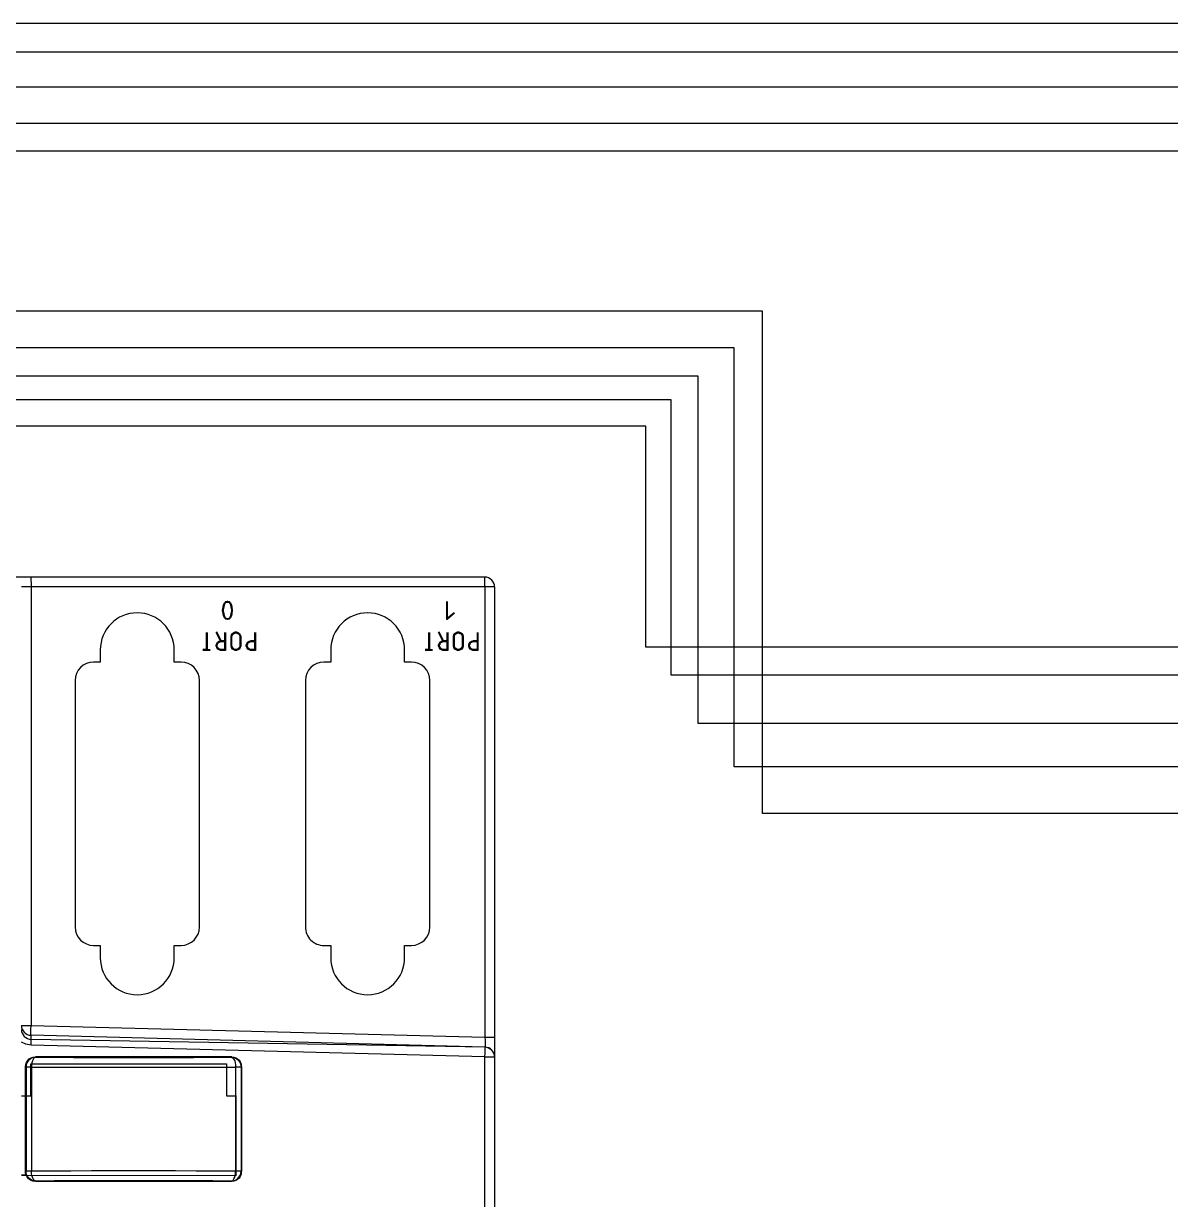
# Model space of a CAD drawing. Header units: millimetres. Extents: x 408 to 981, y 278 to 684.
# Drawn here: x 694.9 to 787.9, y 466.6 to 562 of the extents above; entities that cross this region are included whole.
import ezdxf

# ---------------------------------------------------------------- set-up
doc = ezdxf.new("R2010")
doc.units = ezdxf.units.MM
for name, color, linetype in [('0007LEVEL_2', 7, 'Continuous'), ('8_ALL_NOTES_BALLOONS_SYMBOLS_GT', 7, 'Continuous'), ('RED_2.5mm^2', 1, 'Continuous')]:
    doc.layers.add(name, color=color, linetype=linetype)

msp = doc.modelspace()

# ---------------------------------------------------------------- linework, layer by layer
at = {"color": 7, "linetype": 'Continuous'}
for p, q in [((732.283, 517.096), (692.583, 517.096)), ((733.083, 516.296), (733.083, 437.896)), ((701.083, 511.196), (701.083, 510.196)), ((707.083, 510.196), (707.083, 511.196)), ((719.783, 511.196), (719.783, 510.196)), ((725.783, 510.196), (725.783, 511.196)), ((701.083, 510.196), (700.533, 510.196)), ((707.633, 510.196), (707.083, 510.196)), ((719.783, 510.196), (719.233, 510.196)), ((726.333, 510.196), (725.783, 510.196)), ((699.033, 508.696), (699.033, 488.696)), ((709.133, 488.696), (709.133, 508.696)), ((717.733, 508.696), (717.733, 488.696)), ((727.833, 488.696), (727.833, 508.696)), ((700.533, 487.196), (701.083, 487.196)), ((701.083, 487.196), (701.083, 486.196)), ((707.083, 486.196), (707.083, 487.196)), ((707.083, 487.196), (707.633, 487.196)), ((719.233, 487.196), (719.783, 487.196)), ((719.783, 487.196), (719.783, 486.196)), ((725.783, 486.196), (725.783, 487.196)), ((725.783, 487.196), (726.333, 487.196)), ((732.297, 478.93), (695.469, 479.572)), ((695.433, 474.996), (695.433, 477.596)), ((695.433, 477.596), (711.333, 477.596)), ((711.333, 477.596), (711.333, 474.996)), ((694.683, 474.996), (695.433, 474.996)), ((711.333, 474.996), (712.083, 474.996)), ((712.083, 474.996), (712.083, 468.502)), ((712.083, 468.502), (694.683, 468.51))]:
    msp.add_line(p, q, dxfattribs=at)
for centre, radius, start, end in [((732.283, 516.296), 0.8, 0, 90), ((704.083, 511.196), 3, 0, 180), ((722.783, 511.196), 3, 0, 180), ((700.533, 508.696), 1.5, 90, 180), ((707.633, 508.696), 1.5, 0, 90), ((719.233, 508.696), 1.5, 90, 180), ((726.333, 508.696), 1.5, 0, 90), ((700.533, 488.696), 1.5, 180, 270), ((707.633, 488.696), 1.5, 270, 0), ((719.233, 488.696), 1.5, 180, 270.00001), ((726.333, 488.696), 1.5, 270, 0), ((704.083, 486.196), 3, 180, 0), ((722.783, 486.196), 3, 180, 0), ((695.483, 480.372), 0.8, 180, 269), ((732.283, 478.13), 0.8, 0, 89)]:
    msp.add_arc(centre, radius, start, end, dxfattribs=at)
at = {"layer": '0007LEVEL_2', "color": 7, "linetype": 'Continuous'}
for p, q in [((711.01, 514.433), (711.048, 514.658)), ((711.048, 514.658), (711.085, 514.846)), ((711.085, 514.846), (711.16, 514.996)), ((711.085, 514.433), (711.123, 514.658)), ((711.123, 514.658), (711.16, 514.846)), ((711.16, 514.996), (711.273, 515.108)), ((711.16, 514.846), (711.235, 514.996)), ((711.235, 514.996), (711.273, 515.033)), ((711.273, 515.108), (711.385, 515.146)), ((711.273, 515.033), (711.385, 515.071)), ((711.385, 515.146), (711.423, 515.146)), ((711.385, 515.071), (711.423, 515.071)), ((711.423, 515.146), (711.535, 515.108)), ((711.423, 515.071), (711.535, 515.033)), ((711.535, 515.108), (711.648, 514.996)), ((711.535, 515.033), (711.573, 514.996)), ((711.573, 514.996), (711.648, 514.846)), ((711.648, 514.996), (711.723, 514.846)), ((711.648, 514.846), (711.685, 514.658)), ((711.685, 514.658), (711.723, 514.433)), ((711.723, 514.846), (711.76, 514.658)), ((711.76, 514.658), (711.798, 514.433)), ((729.198, 513.646), (729.198, 515.108)), ((729.273, 513.758), (729.273, 515.108)), ((711.01, 514.358), (711.01, 514.433)), ((711.048, 514.133), (711.01, 514.358)), ((711.085, 513.946), (711.048, 514.133)), ((711.085, 514.358), (711.085, 514.433)), ((711.123, 514.133), (711.085, 514.358)), ((711.16, 513.796), (711.085, 513.946)), ((711.16, 513.946), (711.123, 514.133)), ((711.235, 513.796), (711.16, 513.946)), ((711.273, 513.683), (711.16, 513.796)), ((711.273, 513.758), (711.235, 513.796)), ((711.385, 513.721), (711.273, 513.758)), ((711.385, 513.646), (711.273, 513.683)), ((711.423, 513.721), (711.385, 513.721)), ((711.423, 513.646), (711.385, 513.646)), ((711.535, 513.758), (711.423, 513.721)), ((711.535, 513.683), (711.423, 513.646)), ((711.573, 513.796), (711.535, 513.758)), ((711.648, 513.796), (711.535, 513.683)), ((711.648, 513.946), (711.573, 513.796)), ((711.685, 514.133), (711.648, 513.946)), ((711.723, 513.946), (711.648, 513.796)), ((711.723, 514.358), (711.685, 514.133)), ((711.723, 514.433), (711.723, 514.358)), ((711.76, 514.133), (711.723, 513.946)), ((711.798, 514.358), (711.76, 514.133)), ((711.798, 514.433), (711.798, 514.358)), ((729.235, 513.646), (729.198, 513.646)), ((729.835, 514.171), (729.235, 513.646)), ((729.798, 514.208), (729.273, 513.758)), ((709.67, 512.608), (709.67, 511.221)), ((709.745, 512.608), (709.745, 511.221)), ((710.833, 511.933), (710.495, 512.608)), ((710.495, 511.596), (710.533, 511.708)), ((710.87, 511.971), (710.533, 512.646)), ((710.533, 511.708), (710.608, 511.821)), ((710.608, 511.821), (710.72, 511.896)), ((710.608, 511.671), (710.645, 511.746)), ((710.645, 511.746), (710.683, 511.783)), ((710.683, 511.783), (710.758, 511.821)), ((710.72, 511.896), (710.833, 511.933)), ((710.758, 511.821), (710.87, 511.858)), ((710.908, 511.933), (710.87, 511.971)), ((710.87, 511.858), (711.17, 511.858)), ((711.17, 511.933), (710.908, 511.933)), ((711.17, 512.608), (711.17, 511.933)), ((711.17, 511.858), (711.17, 511.221)), ((711.245, 512.608), (711.245, 511.146)), ((711.695, 512.308), (711.733, 512.421)), ((711.695, 511.483), (711.695, 512.308)), ((711.733, 512.421), (711.808, 512.533)), ((711.77, 512.271), (711.808, 512.383)), ((711.77, 511.521), (711.77, 512.271)), ((711.808, 512.533), (711.92, 512.608)), ((711.808, 512.383), (711.845, 512.458)), ((711.845, 512.458), (711.883, 512.496)), ((711.883, 512.496), (711.958, 512.533)), ((711.92, 512.608), (712.033, 512.646)), ((711.958, 512.533), (712.07, 512.571)), ((712.033, 512.646), (712.145, 512.646)), ((712.07, 512.571), (712.108, 512.571)), ((712.108, 512.571), (712.22, 512.533)), ((712.145, 512.646), (712.258, 512.608)), ((712.22, 512.533), (712.295, 512.496)), ((712.258, 512.608), (712.37, 512.533)), ((712.295, 512.496), (712.333, 512.458)), ((712.333, 512.458), (712.37, 512.383)), ((712.37, 512.533), (712.445, 512.421)), ((712.37, 512.383), (712.408, 512.271)), ((712.408, 512.271), (712.408, 511.521)), ((712.445, 512.421), (712.483, 512.308)), ((712.483, 512.308), (712.483, 511.483)), ((712.933, 511.596), (712.97, 511.708)), ((712.97, 511.708), (713.045, 511.821)), ((713.045, 511.821), (713.158, 511.896)), ((713.045, 511.671), (713.083, 511.746)), ((713.083, 511.746), (713.12, 511.783)), ((713.12, 511.783), (713.195, 511.821)), ((713.158, 511.896), (713.27, 511.933)), ((713.195, 511.821), (713.308, 511.858)), ((713.608, 511.933), (713.27, 511.933)), ((713.308, 511.858), (713.608, 511.858)), ((713.608, 512.608), (713.608, 511.933)), ((713.608, 511.858), (713.608, 511.221)), ((713.683, 512.608), (713.683, 511.146)), ((727.72, 512.608), (727.72, 511.221)), ((727.795, 512.608), (727.795, 511.221)), ((728.883, 511.933), (728.545, 512.608)), ((728.545, 511.596), (728.583, 511.708)), ((728.92, 511.971), (728.583, 512.646)), ((728.583, 511.708), (728.658, 511.821)), ((728.658, 511.821), (728.77, 511.896)), ((728.658, 511.671), (728.695, 511.746)), ((728.695, 511.746), (728.733, 511.783)), ((728.733, 511.783), (728.808, 511.821)), ((728.77, 511.896), (728.883, 511.933)), ((728.808, 511.821), (728.92, 511.858)), ((728.958, 511.933), (728.92, 511.971)), ((728.92, 511.858), (729.22, 511.858)), ((729.22, 511.933), (728.958, 511.933)), ((729.22, 512.608), (729.22, 511.933)), ((729.22, 511.858), (729.22, 511.221)), ((729.295, 512.608), (729.295, 511.146)), ((729.745, 512.308), (729.783, 512.421)), ((729.745, 511.483), (729.745, 512.308)), ((729.783, 512.421), (729.858, 512.533)), ((729.82, 512.271), (729.858, 512.383)), ((729.82, 511.521), (729.82, 512.271)), ((729.858, 512.533), (729.97, 512.608)), ((729.858, 512.383), (729.895, 512.458)), ((729.895, 512.458), (729.933, 512.496)), ((729.933, 512.496), (730.008, 512.533)), ((729.97, 512.608), (730.083, 512.646)), ((730.008, 512.533), (730.12, 512.571)), ((730.083, 512.646), (730.195, 512.646)), ((730.12, 512.571), (730.158, 512.571)), ((730.158, 512.571), (730.27, 512.533)), ((730.195, 512.646), (730.308, 512.608)), ((730.27, 512.533), (730.345, 512.496)), ((730.308, 512.608), (730.42, 512.533)), ((730.345, 512.496), (730.383, 512.458)), ((730.383, 512.458), (730.42, 512.383)), ((730.42, 512.533), (730.495, 512.421)), ((730.42, 512.383), (730.458, 512.271)), ((730.458, 512.271), (730.458, 511.521)), ((730.495, 512.421), (730.533, 512.308)), ((730.533, 512.308), (730.533, 511.483)), ((730.983, 511.596), (731.02, 511.708)), ((731.02, 511.708), (731.095, 511.821)), ((731.095, 511.821), (731.208, 511.896)), ((731.095, 511.671), (731.133, 511.746)), ((731.133, 511.746), (731.17, 511.783)), ((731.17, 511.783), (731.245, 511.821)), ((731.208, 511.896), (731.32, 511.933)), ((731.245, 511.821), (731.358, 511.858)), ((731.658, 511.933), (731.32, 511.933)), ((731.358, 511.858), (731.658, 511.858)), ((731.658, 512.608), (731.658, 511.933)), ((731.658, 511.858), (731.658, 511.221)), ((731.733, 512.608), (731.733, 511.146)), ((709.67, 511.221), (709.408, 511.221)), ((710.008, 511.146), (709.408, 511.146)), ((709.745, 511.221), (710.008, 511.221)), ((710.495, 511.483), (710.495, 511.596)), ((710.533, 511.371), (710.495, 511.483)), ((710.608, 511.258), (710.533, 511.371)), ((710.57, 511.558), (710.608, 511.671)), ((710.57, 511.521), (710.57, 511.558)), ((710.608, 511.408), (710.57, 511.521)), ((710.645, 511.333), (710.608, 511.408)), ((710.72, 511.183), (710.608, 511.258)), ((710.683, 511.296), (710.645, 511.333)), ((710.758, 511.258), (710.683, 511.296)), ((710.833, 511.146), (710.72, 511.183)), ((710.87, 511.221), (710.758, 511.258)), ((711.245, 511.146), (710.833, 511.146)), ((711.17, 511.221), (710.87, 511.221)), ((711.733, 511.371), (711.695, 511.483)), ((711.808, 511.258), (711.733, 511.371)), ((711.808, 511.408), (711.77, 511.521)), ((711.845, 511.333), (711.808, 511.408)), ((711.92, 511.183), (711.808, 511.258)), ((711.883, 511.296), (711.845, 511.333)), ((711.958, 511.258), (711.883, 511.296)), ((712.033, 511.146), (711.92, 511.183)), ((712.07, 511.221), (711.958, 511.258)), ((712.145, 511.146), (712.033, 511.146)), ((712.108, 511.221), (712.07, 511.221)), ((712.22, 511.258), (712.108, 511.221)), ((712.258, 511.183), (712.145, 511.146)), ((712.295, 511.296), (712.22, 511.258)), ((712.37, 511.258), (712.258, 511.183)), ((712.333, 511.333), (712.295, 511.296)), ((712.37, 511.408), (712.333, 511.333)), ((712.408, 511.521), (712.37, 511.408)), ((712.445, 511.371), (712.37, 511.258)), ((712.483, 511.483), (712.445, 511.371)), ((712.933, 511.483), (712.933, 511.596)), ((712.97, 511.371), (712.933, 511.483)), ((713.045, 511.258), (712.97, 511.371)), ((713.008, 511.558), (713.045, 511.671)), ((713.008, 511.521), (713.008, 511.558)), ((713.045, 511.408), (713.008, 511.521)), ((713.083, 511.333), (713.045, 511.408)), ((713.158, 511.183), (713.045, 511.258)), ((713.12, 511.296), (713.083, 511.333)), ((713.195, 511.258), (713.12, 511.296)), ((713.27, 511.146), (713.158, 511.183)), ((713.308, 511.221), (713.195, 511.258)), ((713.683, 511.146), (713.27, 511.146)), ((713.608, 511.221), (713.308, 511.221)), ((727.72, 511.221), (727.458, 511.221)), ((728.058, 511.146), (727.458, 511.146)), ((727.795, 511.221), (728.058, 511.221)), ((728.545, 511.483), (728.545, 511.596)), ((728.583, 511.371), (728.545, 511.483)), ((728.658, 511.258), (728.583, 511.371)), ((728.62, 511.558), (728.658, 511.671)), ((728.62, 511.521), (728.62, 511.558)), ((728.658, 511.408), (728.62, 511.521)), ((728.695, 511.333), (728.658, 511.408)), ((728.77, 511.183), (728.658, 511.258)), ((728.733, 511.296), (728.695, 511.333)), ((728.808, 511.258), (728.733, 511.296)), ((728.883, 511.146), (728.77, 511.183)), ((728.92, 511.221), (728.808, 511.258)), ((729.295, 511.146), (728.883, 511.146)), ((729.22, 511.221), (728.92, 511.221)), ((729.783, 511.371), (729.745, 511.483)), ((729.858, 511.258), (729.783, 511.371)), ((729.858, 511.408), (729.82, 511.521)), ((729.895, 511.333), (729.858, 511.408)), ((729.97, 511.183), (729.858, 511.258)), ((729.933, 511.296), (729.895, 511.333)), ((730.008, 511.258), (729.933, 511.296)), ((730.083, 511.146), (729.97, 511.183)), ((730.12, 511.221), (730.008, 511.258)), ((730.195, 511.146), (730.083, 511.146)), ((730.158, 511.221), (730.12, 511.221)), ((730.27, 511.258), (730.158, 511.221)), ((730.308, 511.183), (730.195, 511.146)), ((730.345, 511.296), (730.27, 511.258)), ((730.42, 511.258), (730.308, 511.183)), ((730.383, 511.333), (730.345, 511.296)), ((730.42, 511.408), (730.383, 511.333)), ((730.458, 511.521), (730.42, 511.408)), ((730.495, 511.371), (730.42, 511.258)), ((730.533, 511.483), (730.495, 511.371)), ((730.983, 511.483), (730.983, 511.596)), ((731.02, 511.371), (730.983, 511.483)), ((731.095, 511.258), (731.02, 511.371)), ((731.058, 511.558), (731.095, 511.671)), ((731.058, 511.521), (731.058, 511.558)), ((731.095, 511.408), (731.058, 511.521)), ((731.133, 511.333), (731.095, 511.408)), ((731.208, 511.183), (731.095, 511.258)), ((731.17, 511.296), (731.133, 511.333)), ((731.245, 511.258), (731.17, 511.296)), ((731.32, 511.146), (731.208, 511.183)), ((731.358, 511.221), (731.245, 511.258)), ((731.733, 511.146), (731.32, 511.146)), ((731.658, 511.221), (731.358, 511.221))]:
    msp.add_line(p, q, dxfattribs=at)
at = {"layer": '8_ALL_NOTES_BALLOONS_SYMBOLS_GT', "color": 7, "linetype": 'Continuous'}
for p, q in [((695.441, 517.096), (695.449, 517.035)), ((695.449, 517.035), (695.456, 516.862)), ((695.456, 516.862), (695.46, 516.602)), ((695.46, 516.602), (695.462, 516.296)), ((732.291, 517.035), (732.283, 517.096)), ((732.298, 516.862), (732.291, 517.035)), ((732.302, 516.602), (732.298, 516.862)), ((732.304, 516.296), (732.302, 516.602)), ((733.083, 516.296), (694.683, 516.296)), ((695.462, 516.296), (695.462, 480.705)), ((732.304, 516.296), (732.304, 479.74)), ((733.083, 516.296), (733.083, 429.896)), ((694.683, 480.705), (695.462, 480.705)), ((695.453, 480.14), (695.455, 480.399)), ((695.455, 480.399), (695.462, 480.705)), ((695.462, 480.705), (732.304, 479.74)), ((695.034, 479.176), (694.683, 479.332)), ((695.455, 479.966), (695.453, 480.14)), ((695.468, 479.844), (695.455, 479.966)), ((732.304, 478.941), (695.462, 479.905)), ((695.462, 479.106), (695.468, 479.412)), ((695.471, 479.671), (695.468, 479.844)), ((695.468, 479.412), (695.471, 479.671)), ((732.304, 479.74), (732.309, 479.492)), ((732.304, 479.74), (733.083, 479.74)), ((732.309, 479.492), (732.312, 479.27)), ((732.312, 479.27), (732.312, 479.095)), ((695.462, 479.106), (695.034, 479.176)), ((732.304, 478.141), (695.462, 479.106)), ((732.309, 478.981), (732.304, 478.941)), ((732.31, 478.88), (732.304, 478.941)), ((732.304, 478.141), (732.31, 478.447)), ((732.312, 479.095), (732.309, 478.981)), ((732.312, 478.706), (732.31, 478.88)), ((732.31, 478.447), (732.312, 478.706)), ((695.018, 477.356), (695.038, 477.534)), ((695.018, 468.836), (695.018, 477.356)), ((695.018, 477.356), (695.053, 477.321)), ((695.038, 477.534), (695.097, 477.703)), ((695.073, 477.499), (695.053, 477.321)), ((695.132, 477.668), (695.073, 477.499)), ((695.097, 477.703), (695.192, 477.854)), ((695.228, 477.819), (695.132, 477.668)), ((695.192, 477.854), (695.319, 477.982)), ((695.354, 477.946), (695.228, 477.819)), ((695.319, 477.982), (695.47, 478.076)), ((695.506, 478.041), (695.354, 477.946)), ((695.47, 478.076), (695.64, 478.136)), ((695.506, 477.498), (695.497, 477.321)), ((695.675, 478.1), (695.506, 478.041)), ((695.533, 477.666), (695.506, 477.498)), ((695.576, 477.818), (695.533, 477.666)), ((695.632, 477.944), (695.576, 477.818)), ((695.7, 478.04), (695.632, 477.944)), ((695.64, 478.136), (695.818, 478.156)), ((695.853, 478.121), (695.675, 478.1)), ((695.775, 478.099), (695.7, 478.04)), ((695.853, 478.121), (695.775, 478.099)), ((711.748, 478.156), (695.818, 478.156)), ((695.818, 478.156), (695.853, 478.121)), ((695.853, 478.121), (697.356, 478.115)), ((697.356, 478.115), (698.914, 478.11)), ((698.914, 478.11), (700.514, 478.107)), ((700.514, 478.107), (702.141, 478.105)), ((702.141, 478.105), (703.783, 478.104)), ((703.783, 478.104), (705.424, 478.105)), ((705.424, 478.105), (707.052, 478.107)), ((707.052, 478.107), (708.652, 478.11)), ((708.652, 478.11), (710.21, 478.115)), ((710.21, 478.115), (711.713, 478.121)), ((711.713, 478.121), (711.748, 478.156)), ((711.713, 478.121), (711.891, 478.1)), ((711.713, 478.121), (711.791, 478.099)), ((711.748, 478.156), (711.916, 478.138)), ((711.791, 478.099), (711.866, 478.039)), ((711.866, 478.039), (711.934, 477.944)), ((711.891, 478.1), (712.06, 478.041)), ((711.916, 478.138), (712.078, 478.085)), ((711.934, 477.944), (711.99, 477.817)), ((711.99, 477.817), (712.033, 477.666)), ((712.033, 477.666), (712.059, 477.497)), ((712.059, 477.497), (712.069, 477.321)), ((712.06, 478.041), (712.211, 477.946)), ((712.078, 478.085), (712.223, 477.999)), ((712.211, 477.946), (712.338, 477.819)), ((712.223, 477.999), (712.348, 477.884)), ((712.338, 477.819), (712.433, 477.667)), ((712.348, 477.884), (712.446, 477.747)), ((712.433, 477.667), (712.493, 477.498)), ((712.446, 477.747), (712.513, 477.591)), ((712.493, 477.498), (712.512, 477.321)), ((712.512, 477.321), (712.548, 477.356)), ((712.532, 477.514), (712.513, 477.591)), ((712.544, 477.435), (712.532, 477.514)), ((712.548, 477.356), (712.544, 477.435)), ((712.548, 477.356), (712.548, 468.836)), ((732.304, 437.896), (732.304, 478.141)), ((732.304, 478.141), (733.083, 478.141)), ((695.053, 477.321), (695.053, 468.871)), ((695.497, 477.321), (695.053, 477.321)), ((695.497, 477.321), (695.497, 468.871)), ((695.497, 477.321), (697.068, 477.315)), ((697.068, 477.315), (698.696, 477.31)), ((698.696, 477.31), (700.367, 477.307)), ((700.367, 477.307), (702.068, 477.305)), ((702.068, 477.305), (703.783, 477.304)), ((703.783, 477.304), (705.498, 477.305)), ((705.498, 477.305), (707.198, 477.307)), ((707.198, 477.307), (708.87, 477.31)), ((708.87, 477.31), (710.498, 477.315)), ((710.498, 477.315), (712.069, 477.321)), ((712.069, 477.321), (712.069, 468.871)), ((712.512, 477.321), (712.069, 477.321)), ((712.512, 477.321), (712.512, 468.871)), ((694.683, 474.996), (695.018, 474.996)), ((695.053, 468.871), (695.018, 468.836)), ((695.018, 468.795), (695.018, 468.836)), ((695.019, 468.776), (695.018, 468.795)), ((695.019, 468.762), (695.019, 468.776)), ((695.02, 468.75), (695.019, 468.762)), ((695.021, 468.739), (695.02, 468.75)), ((695.497, 468.871), (695.053, 468.871)), ((695.073, 468.694), (695.053, 468.871)), ((697.068, 468.877), (695.497, 468.871)), ((695.506, 468.694), (695.497, 468.871)), ((698.696, 468.881), (697.068, 468.877)), ((700.367, 468.885), (698.696, 468.881)), ((702.068, 468.887), (700.367, 468.885)), ((703.783, 468.887), (702.068, 468.887)), ((705.498, 468.887), (703.783, 468.887)), ((707.198, 468.885), (705.498, 468.887)), ((708.87, 468.881), (707.198, 468.885)), ((710.498, 468.877), (708.87, 468.881)), ((712.069, 468.871), (710.498, 468.877)), ((712.059, 468.694), (712.069, 468.871)), ((712.512, 468.871), (712.069, 468.871)), ((712.492, 468.693), (712.512, 468.871)), ((712.548, 468.836), (712.512, 468.871)), ((712.532, 468.678), (712.544, 468.756)), ((712.544, 468.756), (712.548, 468.836)), ((695.053, 468.546), (694.683, 468.546)), ((695.021, 468.729), (695.021, 468.739)), ((695.022, 468.72), (695.021, 468.729)), ((695.023, 468.704), (695.022, 468.72)), ((695.024, 468.689), (695.023, 468.704)), ((695.025, 468.676), (695.024, 468.689)), ((695.026, 468.663), (695.025, 468.676)), ((695.028, 468.651), (695.026, 468.663)), ((695.029, 468.64), (695.028, 468.651)), ((695.03, 468.63), (695.029, 468.64)), ((695.032, 468.615), (695.03, 468.63)), ((695.053, 468.601), (695.032, 468.615)), ((695.137, 468.416), (695.053, 468.601)), ((695.132, 468.524), (695.073, 468.694)), ((695.228, 468.373), (695.132, 468.524)), ((695.265, 468.257), (695.137, 468.416)), ((695.354, 468.246), (695.228, 468.373)), ((695.427, 468.138), (695.265, 468.257)), ((695.506, 468.15), (695.354, 468.246)), ((695.617, 468.062), (695.427, 468.138)), ((695.533, 468.526), (695.506, 468.694)), ((695.675, 468.091), (695.506, 468.15)), ((695.576, 468.375), (695.533, 468.526)), ((695.632, 468.248), (695.576, 468.375)), ((695.818, 468.036), (695.617, 468.062)), ((695.699, 468.152), (695.632, 468.248)), ((695.853, 468.071), (695.675, 468.091)), ((695.774, 468.092), (695.699, 468.152)), ((695.853, 468.071), (695.774, 468.092)), ((695.853, 468.071), (695.818, 468.036)), ((711.748, 468.036), (695.818, 468.036)), ((697.356, 468.077), (695.853, 468.071)), ((698.914, 468.082), (697.356, 468.077)), ((700.514, 468.085), (698.914, 468.082)), ((702.141, 468.087), (700.514, 468.085)), ((703.783, 468.087), (702.141, 468.087)), ((705.424, 468.087), (703.783, 468.087)), ((707.052, 468.085), (705.424, 468.087)), ((708.652, 468.082), (707.052, 468.085)), ((710.21, 468.077), (708.652, 468.082)), ((711.713, 468.071), (710.21, 468.077)), ((711.713, 468.071), (711.791, 468.092)), ((711.713, 468.071), (711.891, 468.091)), ((711.748, 468.036), (711.713, 468.071)), ((711.916, 468.054), (711.748, 468.036)), ((711.791, 468.092), (711.866, 468.152)), ((711.866, 468.152), (711.933, 468.248)), ((711.891, 468.091), (712.06, 468.15)), ((712.078, 468.107), (711.916, 468.054)), ((711.933, 468.248), (711.99, 468.374)), ((711.99, 468.374), (712.032, 468.525)), ((712.032, 468.525), (712.059, 468.694)), ((712.06, 468.15), (712.211, 468.246)), ((712.223, 468.192), (712.078, 468.107)), ((712.211, 468.246), (712.338, 468.372)), ((712.348, 468.307), (712.223, 468.192)), ((712.338, 468.372), (712.433, 468.524)), ((712.446, 468.445), (712.348, 468.307)), ((712.433, 468.524), (712.492, 468.693)), ((712.513, 468.601), (712.446, 468.445)), ((712.513, 468.601), (712.532, 468.678))]:
    msp.add_line(p, q, dxfattribs=at)
for centre, start, end in [((732.283, 516.296), 0, 90), ((695.483, 480.705), 180, 268.5), ((732.283, 478.141), 0, 88.5)]:
    msp.add_arc(centre, 0.8, start, end, dxfattribs=at)
at = {"layer": 'RED_2.5mm^2'}
for p, q in [((811.8, 562.039), (636.742, 562.039)), ((841.8, 559.708), (641.667, 559.708)), ((871.8, 556.859), (646.851, 556.859)), ((901.8, 553.913), (651.982, 553.913)), ((931.8, 551.677), (656.823, 551.677)), ((754.841, 538.678), (662.012, 538.678)), ((754.841, 497.894), (754.841, 538.678)), ((752.518, 535.704), (667.054, 535.704)), ((752.518, 501.692), (752.518, 535.704)), ((749.62, 533.41), (672.182, 533.41)), ((749.62, 505.2), (749.62, 533.41)), ((747.417, 531.494), (676.957, 531.494)), ((747.417, 509.146), (747.417, 531.494)), ((745.35, 529.36), (681.951, 529.36)), ((745.35, 511.411), (745.35, 529.36)), ((808.709, 511.411), (745.35, 511.411)), ((837.597, 509.146), (747.417, 509.146)), ((868.433, 505.2), (749.62, 505.2)), ((899.269, 501.692), (752.518, 501.692)), ((928.481, 497.894), (754.841, 497.894))]:
    msp.add_line(p, q, dxfattribs=at)

doc.saveas('drawing.dxf')
